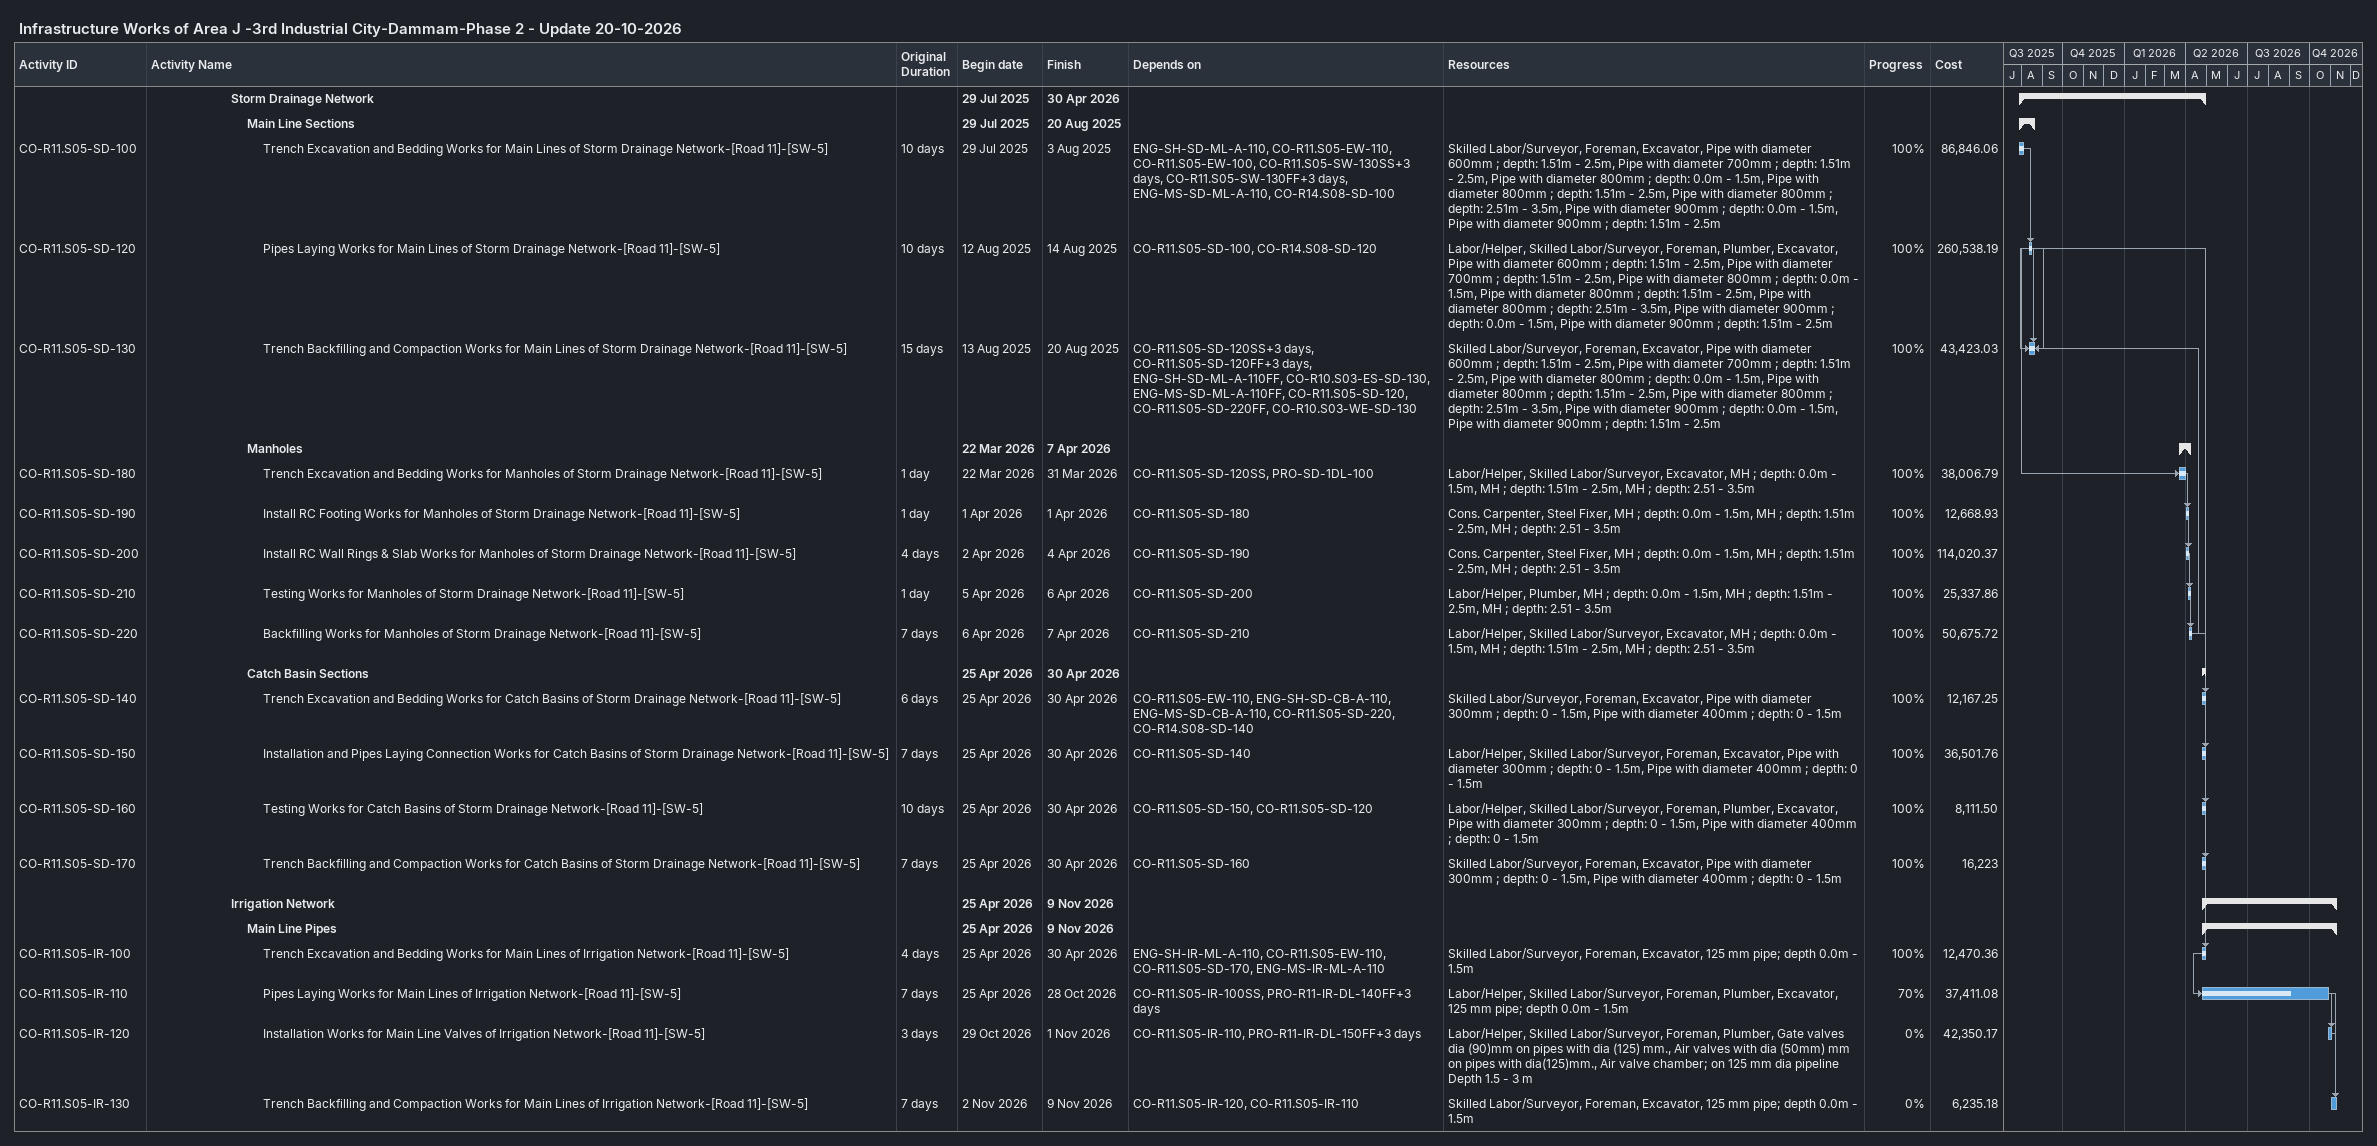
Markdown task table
Infrastructure Works of Area J -3rd Industrial City-Dammam-Phase 2 - Update 20-10-2026

| ID | Level | Task | Original duration | Start | Finish | Predecessors | Resources | % complete | Cost |
|---|---|---|---|---|---|---|---|---|---|
|  | 6 | **Storm Drainage Network** |  | 2025-07-29 | 2026-04-30 |  |  |  |  |
|  | 7 | **Main Line Sections** |  | 2025-07-29 | 2025-08-20 |  |  |  |  |
| CO-R11.S05-SD-100 | 8 | Trench Excavation and Bedding Works for Main Lines of Storm Drainage Network-[Road 11]-[SW-5] | 10d | 2025-07-29 | 2025-08-03 | ENG-SH-SD-ML-A-110, CO-R11.S05-EW-110, CO-R11.S05-EW-100, CO-R11.S05-SW-130SS+3d, CO-R11.S05-SW-130FF+3d, ENG-MS-SD-ML-A-110, CO-R14.S08-SD-100 | Skilled Labor/Surveyor, Foreman, Excavator, Pipe with diameter 600mm ; depth: 1.51m - 2.5m, Pipe with diameter 700mm ; depth: 1.51m - 2.5m, Pipe with diameter 800mm ; depth: 0.0m - 1.5m, Pipe with diameter 800mm ; depth: 1.51m - 2.5m, Pipe with diameter 800mm ; depth: 2.51m - 3.5m, Pipe with diameter 900mm ; depth: 0.0m - 1.5m, Pipe with diameter 900mm ; depth: 1.51m - 2.5m | 100 | 86846.06 |
| CO-R11.S05-SD-120 | 8 | Pipes Laying Works for Main Lines of Storm Drainage Network-[Road 11]-[SW-5] | 10d | 2025-08-12 | 2025-08-14 | CO-R11.S05-SD-100, CO-R14.S08-SD-120 | Labor/Helper, Skilled Labor/Surveyor, Foreman, Plumber, Excavator, Pipe with diameter 600mm ; depth: 1.51m - 2.5m, Pipe with diameter 700mm ; depth: 1.51m - 2.5m, Pipe with diameter 800mm ; depth: 0.0m - 1.5m, Pipe with diameter 800mm ; depth: 1.51m - 2.5m, Pipe with diameter 800mm ; depth: 2.51m - 3.5m, Pipe with diameter 900mm ; depth: 0.0m - 1.5m, Pipe with diameter 900mm ; depth: 1.51m - 2.5m | 100 | 260538.19 |
| CO-R11.S05-SD-130 | 8 | Trench Backfilling and Compaction Works for Main Lines of Storm Drainage Network-[Road 11]-[SW-5] | 15d | 2025-08-13 | 2025-08-20 | CO-R11.S05-SD-120SS+3d, CO-R11.S05-SD-120FF+3d, ENG-SH-SD-ML-A-110FF, CO-R10.S03-ES-SD-130, ENG-MS-SD-ML-A-110FF, CO-R11.S05-SD-120, CO-R11.S05-SD-220FF, CO-R10.S03-WE-SD-130 | Skilled Labor/Surveyor, Foreman, Excavator, Pipe with diameter 600mm ; depth: 1.51m - 2.5m, Pipe with diameter 700mm ; depth: 1.51m - 2.5m, Pipe with diameter 800mm ; depth: 0.0m - 1.5m, Pipe with diameter 800mm ; depth: 1.51m - 2.5m, Pipe with diameter 800mm ; depth: 2.51m - 3.5m, Pipe with diameter 900mm ; depth: 0.0m - 1.5m, Pipe with diameter 900mm ; depth: 1.51m - 2.5m | 100 | 43423.03 |
|  | 7 | **Manholes** |  | 2026-03-22 | 2026-04-07 |  |  |  |  |
| CO-R11.S05-SD-180 | 8 | Trench Excavation and Bedding Works for Manholes of Storm Drainage Network-[Road 11]-[SW-5] | 1d | 2026-03-22 | 2026-03-31 | CO-R11.S05-SD-120SS, PRO-SD-1DL-100 | Labor/Helper, Skilled Labor/Surveyor, Excavator, MH ; depth: 0.0m - 1.5m, MH ; depth: 1.51m - 2.5m, MH ; depth: 2.51 - 3.5m | 100 | 38006.79 |
| CO-R11.S05-SD-190 | 8 | Install RC Footing Works for Manholes of Storm Drainage Network-[Road 11]-[SW-5] | 1d | 2026-04-01 | 2026-04-01 | CO-R11.S05-SD-180 | Cons. Carpenter, Steel Fixer, MH ; depth: 0.0m - 1.5m, MH ; depth: 1.51m - 2.5m, MH ; depth: 2.51 - 3.5m | 100 | 12668.93 |
| CO-R11.S05-SD-200 | 8 | Install RC Wall Rings & Slab Works for Manholes of Storm Drainage Network-[Road 11]-[SW-5] | 4d | 2026-04-02 | 2026-04-04 | CO-R11.S05-SD-190 | Cons. Carpenter, Steel Fixer, MH ; depth: 0.0m - 1.5m, MH ; depth: 1.51m - 2.5m, MH ; depth: 2.51 - 3.5m | 100 | 114020.37 |
| CO-R11.S05-SD-210 | 8 | Testing Works for Manholes of Storm Drainage Network-[Road 11]-[SW-5] | 1d | 2026-04-05 | 2026-04-06 | CO-R11.S05-SD-200 | Labor/Helper, Plumber, MH ; depth: 0.0m - 1.5m, MH ; depth: 1.51m - 2.5m, MH ; depth: 2.51 - 3.5m | 100 | 25337.86 |
| CO-R11.S05-SD-220 | 8 | Backfilling Works for Manholes of Storm Drainage Network-[Road 11]-[SW-5] | 7d | 2026-04-06 | 2026-04-07 | CO-R11.S05-SD-210 | Labor/Helper, Skilled Labor/Surveyor, Excavator, MH ; depth: 0.0m - 1.5m, MH ; depth: 1.51m - 2.5m, MH ; depth: 2.51 - 3.5m | 100 | 50675.72 |
|  | 7 | **Catch Basin Sections** |  | 2026-04-25 | 2026-04-30 |  |  |  |  |
| CO-R11.S05-SD-140 | 8 | Trench Excavation and Bedding Works for Catch Basins of Storm Drainage Network-[Road 11]-[SW-5] | 6d | 2026-04-25 | 2026-04-30 | CO-R11.S05-EW-110, ENG-SH-SD-CB-A-110, ENG-MS-SD-CB-A-110, CO-R11.S05-SD-220, CO-R14.S08-SD-140 | Skilled Labor/Surveyor, Foreman, Excavator, Pipe with diameter 300mm ; depth: 0 - 1.5m, Pipe with diameter 400mm ; depth: 0 - 1.5m | 100 | 12167.25 |
| CO-R11.S05-SD-150 | 8 | Installation and Pipes Laying Connection Works for Catch Basins of Storm Drainage Network-[Road 11]-[SW-5] | 7d | 2026-04-25 | 2026-04-30 | CO-R11.S05-SD-140 | Labor/Helper, Skilled Labor/Surveyor, Foreman, Excavator, Pipe with diameter 300mm ; depth: 0 - 1.5m, Pipe with diameter 400mm ; depth: 0 - 1.5m | 100 | 36501.76 |
| CO-R11.S05-SD-160 | 8 | Testing Works for Catch Basins of Storm Drainage Network-[Road 11]-[SW-5] | 10d | 2026-04-25 | 2026-04-30 | CO-R11.S05-SD-150, CO-R11.S05-SD-120 | Labor/Helper, Skilled Labor/Surveyor, Foreman, Plumber, Excavator, Pipe with diameter 300mm ; depth: 0 - 1.5m, Pipe with diameter 400mm ; depth: 0 - 1.5m | 100 | 8111.50 |
| CO-R11.S05-SD-170 | 8 | Trench Backfilling and Compaction Works for Catch Basins of Storm Drainage Network-[Road 11]-[SW-5] | 7d | 2026-04-25 | 2026-04-30 | CO-R11.S05-SD-160 | Skilled Labor/Surveyor, Foreman, Excavator, Pipe with diameter 300mm ; depth: 0 - 1.5m, Pipe with diameter 400mm ; depth: 0 - 1.5m | 100 | 16223 |
|  | 6 | **Irrigation Network** |  | 2026-04-25 | 2026-11-09 |  |  |  |  |
|  | 7 | **Main Line Pipes** |  | 2026-04-25 | 2026-11-09 |  |  |  |  |
| CO-R11.S05-IR-100 | 8 | Trench Excavation and Bedding Works for Main Lines of Irrigation Network-[Road 11]-[SW-5] | 4d | 2026-04-25 | 2026-04-30 | ENG-SH-IR-ML-A-110, CO-R11.S05-EW-110, CO-R11.S05-SD-170, ENG-MS-IR-ML-A-110 | Skilled Labor/Surveyor, Foreman, Excavator, 125 mm pipe; depth 0.0m - 1.5m | 100 | 12470.36 |
| CO-R11.S05-IR-110 | 8 | Pipes Laying Works for Main Lines of Irrigation Network-[Road 11]-[SW-5] | 7d | 2026-04-25 | 2026-10-28 | CO-R11.S05-IR-100SS, PRO-R11-IR-DL-140FF+3d | Labor/Helper, Skilled Labor/Surveyor, Foreman, Plumber, Excavator, 125 mm pipe; depth 0.0m - 1.5m | 70 | 37411.08 |
| CO-R11.S05-IR-120 | 8 | Installation Works for Main Line Valves of Irrigation Network-[Road 11]-[SW-5] | 3d | 2026-10-29 | 2026-11-01 | CO-R11.S05-IR-110, PRO-R11-IR-DL-150FF+3d | Labor/Helper, Skilled Labor/Surveyor, Foreman, Plumber, Gate valves dia (90)mm on pipes with dia (125) mm., Air valves with dia (50mm) mm on pipes with dia(125)mm., Air valve chamber; on 125 mm dia pipeline Depth 1.5 - 3 m | 0 | 42350.17 |
| CO-R11.S05-IR-130 | 8 | Trench Backfilling and Compaction Works for Main Lines of Irrigation Network-[Road 11]-[SW-5] | 7d | 2026-11-02 | 2026-11-09 | CO-R11.S05-IR-120, CO-R11.S05-IR-110 | Skilled Labor/Surveyor, Foreman, Excavator, 125 mm pipe; depth 0.0m - 1.5m | 0 | 6235.18 |
